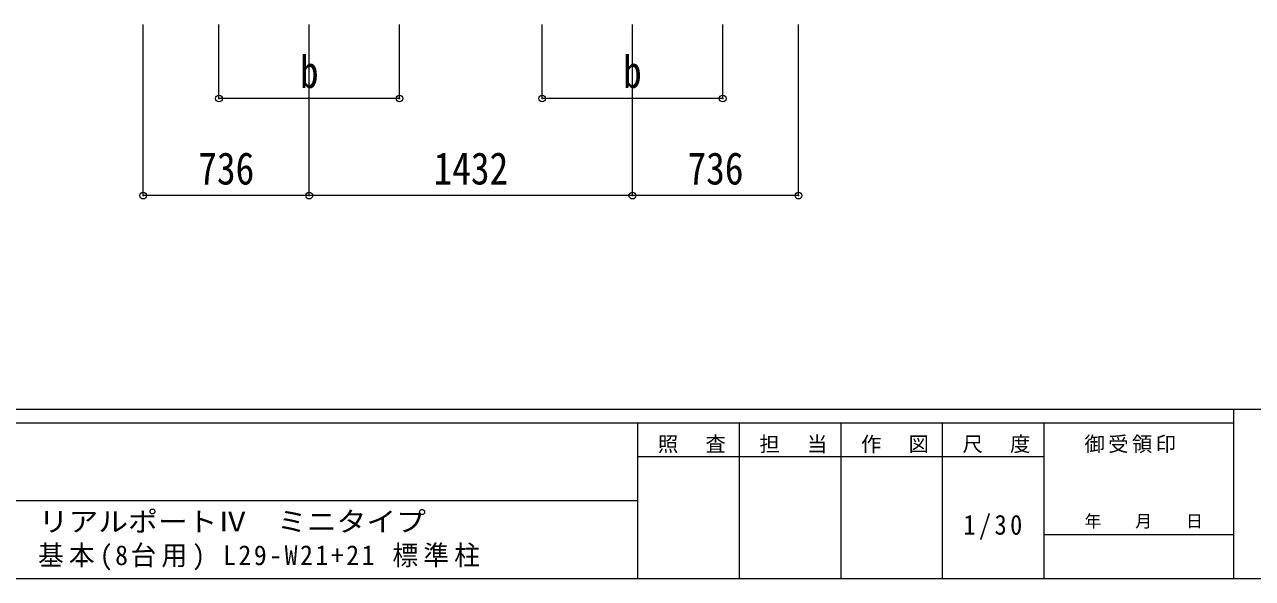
# Model space of a CAD drawing. Units: millimetres at full size, sheet at 1:30. Extents: x -8385 to 8479, y -5853 to 5787.
# Drawn here: x 31 to 5472, y -5853 to -3399 of the extents above; entities that cross this region are included whole.
import ezdxf
from ezdxf.enums import TextEntityAlignment as Align

# ---------------------------------------------------------------- set-up
doc = ezdxf.new("R2010")
doc.units = ezdxf.units.MM
doc.header["$LTSCALE"] = 30
doc.header["$PDMODE"] = 32
doc.header["$PDSIZE"] = 30
doc.layers.add('0-A_寸法', color=6, linetype='Continuous', lineweight=9)
doc.layers.add('F-0_240', color=7, linetype='Continuous', lineweight=9)
doc.styles.add('ＭＳ ゴシック', font='')
doc.styles.get('ＭＳ ゴシック').set_extended_font_data('MS Gothic')

msp = doc.modelspace()

# ---------------------------------------------------------------- linework, layer by layer
at = {"layer": '0-A_寸法'}
for p, q in [((556.62, -4156.28), (556.62, -3398.69)), ((892.62, -3726.15), (892.62, -3398.69)), ((1292.62, -4156.28), (1292.62, -3398.69)), ((1692.62, -3726.15), (1692.62, -3398.69)), ((2324.72, -3726.15), (2324.72, -3398.69)), ((2724.62, -4156.28), (2724.62, -3398.69)), ((3124.72, -3726.15), (3124.72, -3398.69)), ((3460.62, -4156.28), (3460.62, -3398.69)), ((1692.62, -3726.15), (892.62, -3726.15)), ((3124.72, -3726.15), (2324.72, -3726.15)), ((1292.62, -4156.28), (556.62, -4156.28)), ((2724.62, -4156.28), (1292.62, -4156.28)), ((3460.62, -4156.28), (2724.62, -4156.28))]:
    msp.add_line(p, q, dxfattribs=at)
for p in [(892.62, -3726.15), (1692.62, -3726.15), (2324.72, -3726.15), (3124.72, -3726.15), (556.62, -4156.28), (1292.62, -4156.28), (2724.62, -4156.28), (3460.62, -4156.28)]:
    msp.add_point(p, dxfattribs=at)
at = {"layer": 'F-0_240', "color": 5}
for p, q in [((-8385.45, -5102.66), (8054.55, -5102.66)), ((5387.79, -5102.66), (5387.79, -5852.66)), ((-8385.45, -5162.66), (5387.79, -5162.66)), ((2747.79, -5162.66), (2747.79, -5852.66)), ((3197.79, -5162.66), (3197.79, -5852.66)), ((3647.79, -5162.66), (3647.79, -5852.66)), ((4097.79, -5162.66), (4097.79, -5852.66)), ((4547.79, -5162.66), (4547.79, -5852.66)), ((2747.79, -5312.66), (4547.79, -5312.66)), ((-3402.21, -5507.66), (2747.79, -5507.66)), ((4547.79, -5657.66), (5387.79, -5657.66)), ((-8385.45, -5852.66), (8054.55, -5852.66))]:
    msp.add_line(p, q, dxfattribs=at)

# ---------------------------------------------------------------- texts
at = {"layer": '0-A_寸法', "color": 7, "style": 'ＭＳ ゴシック', "width": 0.85}
for s, p in [('b', (1251.47, -3722.15)), ('b', (2683.37, -3722.15)), ('736', (800.87, -4150.28)), ('1432', (1843.62, -4150.28)), ('736', (2968.87, -4150.28))]:
    msp.add_text(s, height=143, dxfattribs=at).set_placement(p, align=Align.BOTTOM_LEFT)
at = {"layer": 'F-0_240', "style": 'ＭＳ ゴシック', "width": 1.1}
msp.add_text('リアルポートⅣ\u3000ミニタイプ', height=87.98, dxfattribs=at).set_placement((93.72, -5671.05), align=Align.BOTTOM_LEFT)
at = {"layer": 'F-0_240', "style": 'ＭＳ ゴシック'}
msp.add_text('年\u3000\u3000月\u3000\u3000日', height=54.99, dxfattribs=at).set_placement((4727.79, -5642.66), align=Align.BOTTOM_LEFT)
at = {"layer": 'F-0_240', "attachment_point": 7, "style": 'ＭＳ ゴシック'}
for s, insert, char_height in [('\\T1.17;照\u3000査', (2837.79, -5297.66), 65.98), ('\\T1.17;担\u3000当', (3287.79, -5297.66), 65.98), ('\\T1.17;作\u3000図', (3737.79, -5297.66), 65.98), ('\\T1.17;尺\u3000度', (4187.79, -5297.66), 65.98), ('\\T1.17;御受領印', (4727.79, -5297.66), 65.98), ('\\T1.28;\\W0.9;1/30', (4191.54, -5680.16), 87.98), ('\\T1.2;\\W0.95;基本(8台用)\\~L29-W21+21\\~標準柱', (90.66, -5817.05), 87.98)]:
    msp.add_mtext(s, dxfattribs=dict(at, insert=insert, char_height=char_height))

doc.saveas('drawing.dxf')
